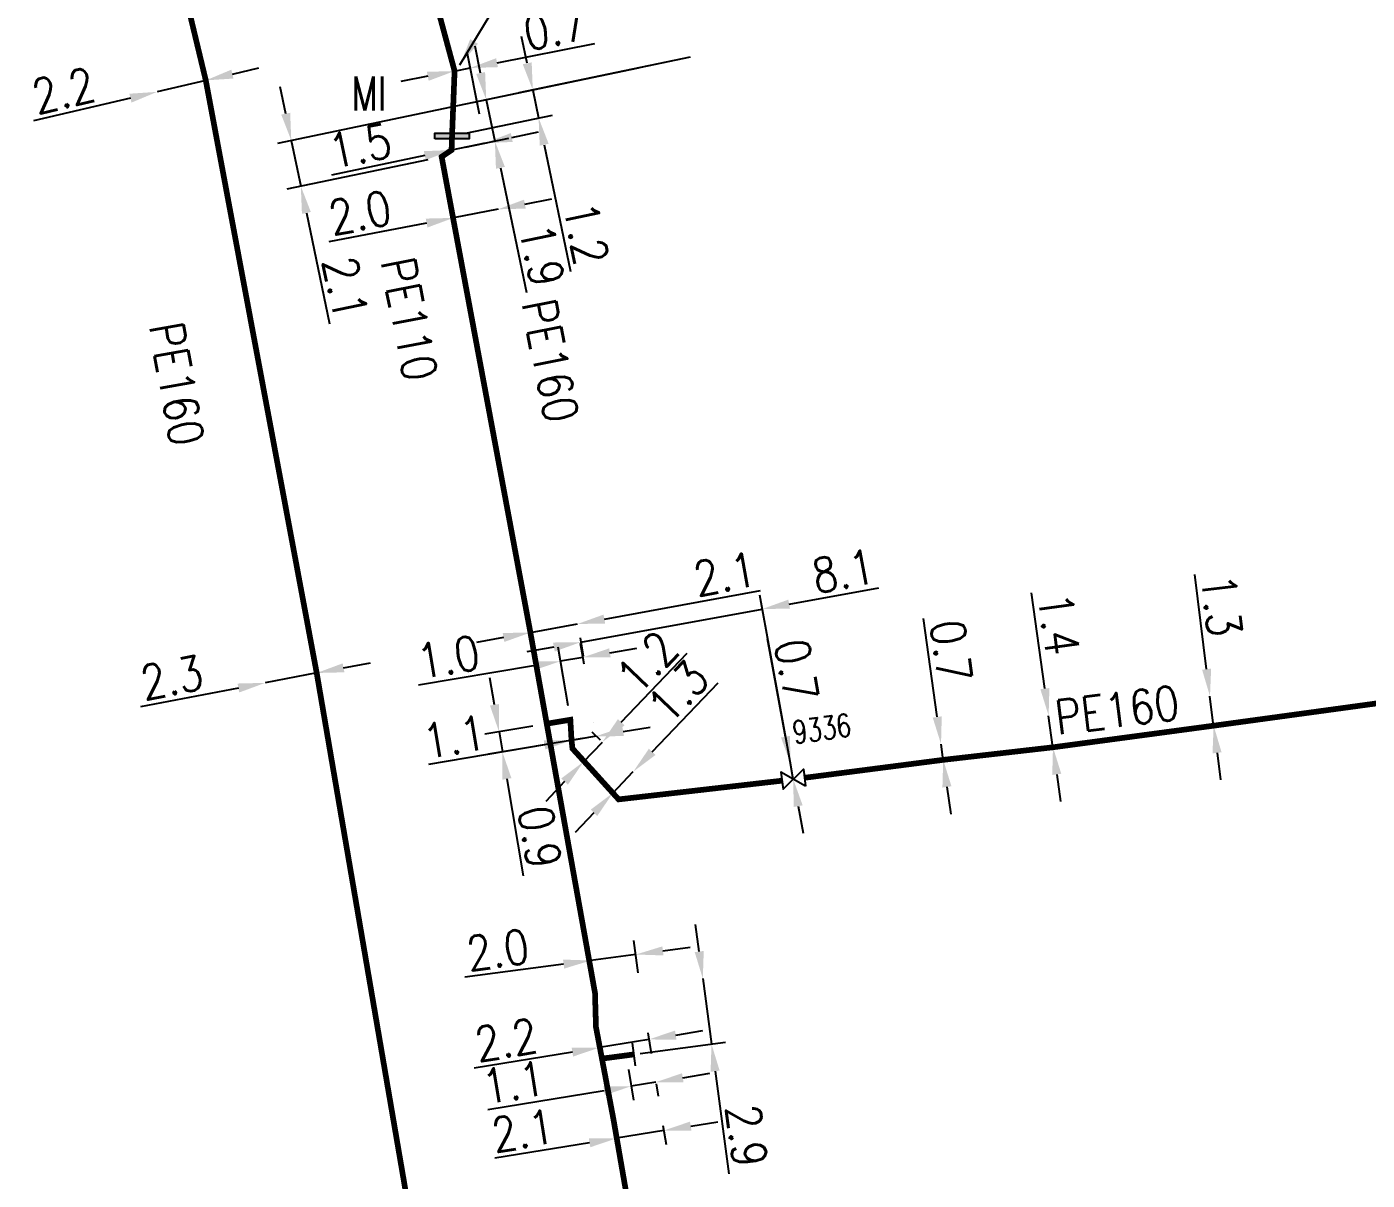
# Model space of a CAD drawing. Header units: millimetres. Extents: x 150994 to 151987, y 125997 to 127005.
# Drawn here: x 151040.4 to 151099.3, y 126468 to 126518.6 of the extents above; entities that cross this region are included whole.
import ezdxf
from ezdxf.enums import TextEntityAlignment as Align

# ---------------------------------------------------------------- set-up
doc = ezdxf.new("R2010")
doc.units = ezdxf.units.MM
doc.header["$PDMODE"] = 34
doc.linetypes.add('L_100_AP', pattern=[14, 10, -1.5, 1, -1.5])
doc.linetypes.add('L_100_PE', pattern=[14, 10, -1.5, 1, -1.5])
doc.layers.get('0').update_dxf_attribs({"linetype": 'CONTINUOUS'})
doc.layers.get('Defpoints').update_dxf_attribs({"linetype": 'CONTINUOUS'})
for name, color, linetype in [('L_140', 3, 'CONTINUOUS'), ('L_300', 7, 'CONTINUOUS'), ('L_340', 7, 'CONTINUOUS')]:
    doc.layers.add(name, color=color, linetype=linetype)
doc.styles.get("Standard").update_dxf_attribs({"font": 'romans.shx', "width": 0.85})
doc.dimstyles.get("Standard").update_dxf_attribs({"dimtxt": 1.5, "dimasz": 1.2, "dimexe": 0.625, "dimexo": 0.625, "dimgap": 0.25, "dimtad": 1, "dimdec": 1, "dimzin": 0, "dimdsep": 46, "dimtxsty": 'Standard', "dimcen": -0.5, "dimadec": 0, "dimazin": 0, "dimtfac": 1, "dimtdec": 1, "dimtmove": 0, "dimatfit": 3, "dimfxl": 0, "dimtolj": 1, "dimtzin": 0, "dimarcsym": 0})

# ---------------------------------------------------------------- blocks, each defined once
blk = doc.blocks.new('*D413')
at = {"layer": 'Defpoints', "color": 0, "linetype": 'Continuous', "transparency": 16777216}
for p in [(151068.235, 126471.013), (151066.163, 126470.673), (151068.373, 126470.172)]:
    blk.add_point(p, dxfattribs=at)
at = {"layer": 'L_140', "color": 0, "linetype": 'Continuous', "lineweight": -2, "transparency": 16777216}
for p, q in [((151068.336, 126470.397), (151068.475, 126469.555)), ((151069.557, 126470.367), (151070.741, 126470.561)), ((151066.264, 126470.056), (151066.402, 126469.215)), ((151068.373, 126470.172), (151066.301, 126469.831)), ((151065.117, 126469.637), (151060.963, 126468.954))]:
    blk.add_line(p, q, dxfattribs=at)
at = {"layer": 'L_140', "color": 0, "linetype": 'Continuous', "transparency": 16777216}
for points in [[(151069.525, 126470.564), (151069.59, 126470.169), (151068.373, 126470.172)], [(151065.084, 126469.834), (151065.149, 126469.439), (151066.301, 126469.831)]]:
    blk.add_solid(points, dxfattribs=at)
at = {"layer": 'L_140', "color": 0, "linetype": 'Continuous', "transparency": 16777216, "insert": (151062.186, 126470.168), "char_height": 1.5, "attachment_point": 5, "rotation": 9.3383}
blk.add_mtext('\\A1;2.1', dxfattribs=at)
blk = doc.blocks.new('*D414')
at = {"layer": 'Defpoints', "color": 0, "linetype": 'Continuous', "transparency": 16777216}
for p in [(151067.147, 126477.9), (151067.336, 126476.477), (151065.354, 126476.213)]:
    blk.add_point(p, dxfattribs=at)
at = {"layer": 'L_140', "color": 0, "linetype": 'Continuous', "lineweight": -2, "transparency": 16777216}
for p, q in [((151065.272, 126476.833), (151065.083, 126478.257)), ((151067.254, 126477.096), (151067.065, 126478.52)), ((151068.337, 126478.058), (151069.527, 126478.216)), ((151063.975, 126477.48), (151059.642, 126476.904)), ((151067.147, 126477.9), (151065.165, 126477.637))]:
    blk.add_line(p, q, dxfattribs=at)
at = {"layer": 'L_140', "color": 0, "linetype": 'Continuous', "transparency": 16777216}
for points in [[(151068.311, 126478.257), (151068.363, 126477.86), (151067.147, 126477.9)], [(151063.949, 126477.678), (151064.002, 126477.281), (151065.165, 126477.637)]]:
    blk.add_solid(points, dxfattribs=at)
at = {"layer": 'L_140', "color": 0, "linetype": 'Continuous', "transparency": 16777216, "insert": (151061.082, 126478.104), "char_height": 1.5, "attachment_point": 5, "rotation": 7.55947}
blk.add_mtext('\\A1;2.0', dxfattribs=at)
blk = doc.blocks.new('*D415')
at = {"layer": 'Defpoints', "color": 0, "linetype": 'Continuous', "transparency": 16777216}
for p in [(151070.088, 126476.842), (151070.088, 126476.842), (151066.716, 126473.469)]:
    blk.add_point(p, dxfattribs=at)
at = {"layer": 'L_340', "color": 0, "linetype": 'Continuous', "lineweight": -2, "transparency": 16777216}
for p, q in [((151069.93, 126478.031), (151069.772, 126479.221)), ((151070.088, 126476.842), (151070.47, 126473.967)), ((151067.336, 126473.551), (151071.089, 126474.049)), ((151070.627, 126472.777), (151071.225, 126468.273))]:
    blk.add_line(p, q, dxfattribs=at)
at = {"layer": 'L_340', "color": 0, "linetype": 'Continuous', "transparency": 16777216}
for points in [[(151070.129, 126478.058), (151069.732, 126478.005), (151070.088, 126476.842)], [(151070.826, 126472.804), (151070.429, 126472.751), (151070.47, 126473.967)]]:
    blk.add_solid(points, dxfattribs=at)
at = {"layer": 'L_340', "color": 0, "linetype": 'Continuous', "transparency": 16777216, "insert": (151072.012, 126469.947), "char_height": 1.5, "attachment_point": 5, "rotation": 277.55947}
blk.add_mtext('\\A1;2.9', dxfattribs=at)
blk = doc.blocks.new('*D416')
at = {"layer": 'Defpoints', "color": 0, "linetype": 'Continuous', "transparency": 16777216}
for p in [(151066.716, 126473.469), (151067.936, 126472.833), (151068.024, 126472.296)]:
    blk.add_point(p, dxfattribs=at)
at = {"layer": 'L_340', "color": 0, "linetype": 'Continuous', "lineweight": -2, "transparency": 16777216}
for p, q in [((151066.818, 126472.852), (151067.04, 126471.5)), ((151068.024, 126472.296), (151066.938, 126472.117)), ((151068.037, 126472.216), (151068.125, 126471.679)), ((151069.208, 126472.49), (151070.392, 126472.685)), ((151065.754, 126471.922), (151060.646, 126471.083))]:
    blk.add_line(p, q, dxfattribs=at)
at = {"layer": 'L_340', "color": 0, "linetype": 'Continuous', "transparency": 16777216}
for points in [[(151069.176, 126472.688), (151069.24, 126472.293), (151068.024, 126472.296)], [(151065.722, 126472.12), (151065.787, 126471.725), (151066.938, 126472.117)]]:
    blk.add_solid(points, dxfattribs=at)
at = {"layer": 'L_340', "color": 0, "linetype": 'Continuous', "transparency": 16777216, "insert": (151061.779, 126472.282), "char_height": 1.5, "attachment_point": 5, "rotation": 9.3383}
blk.add_mtext('\\A1;1.1', dxfattribs=at)
blk = doc.blocks.new('*D417')
at = {"layer": 'Defpoints', "color": 0, "linetype": 'Continuous', "transparency": 16777216}
for p in [(151065.396, 126474.717), (151067.567, 126475.074), (151067.716, 126474.17)]:
    blk.add_point(p, dxfattribs=at)
at = {"layer": 'L_140', "color": 0, "linetype": 'Continuous', "lineweight": -2, "transparency": 16777216}
for p, q in [((151068.9, 126474.365), (151070.084, 126474.559)), ((151065.498, 126474.101), (151065.646, 126473.196)), ((151067.716, 126474.17), (151065.545, 126473.813)), ((151067.668, 126474.458), (151067.817, 126473.553)), ((151064.361, 126473.618), (151060.047, 126472.909))]:
    blk.add_line(p, q, dxfattribs=at)
at = {"layer": 'L_140', "color": 0, "linetype": 'Continuous', "transparency": 16777216}
for points in [[(151068.867, 126474.562), (151068.932, 126474.167), (151067.716, 126474.17)], [(151064.328, 126473.816), (151064.393, 126473.421), (151065.545, 126473.813)]]:
    blk.add_solid(points, dxfattribs=at)
at = {"layer": 'L_140', "color": 0, "linetype": 'Continuous', "transparency": 16777216, "insert": (151061.45, 126474.153), "char_height": 1.5, "attachment_point": 5, "rotation": 9.3383}
blk.add_mtext('\\A1;2.2', dxfattribs=at)
blk = doc.blocks.new('*D418')
at = {"layer": 'Defpoints', "color": 0, "linetype": 'Continuous', "transparency": 16777216}
for p in [(151050.876, 126489.827), (151050.876, 126489.827), (151053.135, 126490.26)]:
    blk.add_point(p, dxfattribs=at)
at = {"layer": 'L_140', "color": 0, "linetype": 'Continuous', "lineweight": -2, "transparency": 16777216}
for p, q in [((151054.314, 126490.486), (151055.492, 126490.712)), ((151053.135, 126490.26), (151050.876, 126489.827)), ((151049.698, 126489.601), (151045.405, 126488.777))]:
    blk.add_line(p, q, dxfattribs=at)
at = {"layer": 'L_140', "color": 0, "linetype": 'Continuous', "transparency": 16777216}
for points in [[(151054.276, 126490.683), (151054.351, 126490.29), (151053.135, 126490.26)], [(151049.66, 126489.797), (151049.735, 126489.404), (151050.876, 126489.827)]]:
    blk.add_solid(points, dxfattribs=at)
at = {"layer": 'L_140', "color": 0, "linetype": 'Continuous', "transparency": 16777216, "insert": (151046.774, 126490.058), "char_height": 1.5, "attachment_point": 5, "rotation": 10.85732}
blk.add_mtext('\\A1;2.3', dxfattribs=at)
blk = doc.blocks.new('*D442')
at = {"layer": 'Defpoints', "color": 0, "linetype": 'Continuous', "transparency": 16777216}
for p in [(151067.036, 126485.93), (151067.036, 126485.93), (151066.138, 126484.99)]:
    blk.add_point(p, dxfattribs=at)
at = {"layer": 'L_140', "color": 0, "linetype": 'Continuous', "lineweight": -2, "transparency": 16777216}
for p, q in [((151067.865, 126486.798), (151070.758, 126489.828)), ((151066.138, 126484.99), (151067.036, 126485.93)), ((151065.309, 126484.122), (151064.48, 126483.255))]:
    blk.add_line(p, q, dxfattribs=at)
at = {"layer": 'L_140', "color": 0, "linetype": 'Continuous', "transparency": 16777216}
for points in [[(151067.72, 126486.936), (151068.009, 126486.66), (151067.036, 126485.93)], [(151065.165, 126484.261), (151065.454, 126483.984), (151066.138, 126484.99)]]:
    blk.add_solid(points, dxfattribs=at)
at = {"layer": 'L_140', "color": 0, "linetype": 'Continuous', "transparency": 16777216, "insert": (151069.003, 126489.438), "char_height": 1.5, "attachment_point": 5, "rotation": 46.31733}
blk.add_mtext('\\A1;1.3', dxfattribs=at)
blk = doc.blocks.new('*D443')
at = {"layer": 'Defpoints', "color": 0, "linetype": 'Continuous', "transparency": 16777216}
for p in [(151065.677, 126487.229), (151066.046, 126486.875), (151065.217, 126486.008)]:
    blk.add_point(p, dxfattribs=at)
at = {"layer": 'L_140', "color": 0, "linetype": 'Continuous', "lineweight": -2, "transparency": 16777216}
for p, q in [((151066.505, 126488.096), (151069.399, 126491.126)), ((151065.594, 126487.307), (151065.225, 126487.66)), ((151064.848, 126486.361), (151065.677, 126487.229)), ((151064.766, 126486.439), (151064.396, 126486.792)), ((151064.019, 126485.493), (151063.19, 126484.625))]:
    blk.add_line(p, q, dxfattribs=at)
at = {"layer": 'L_140', "color": 0, "linetype": 'Continuous', "transparency": 16777216}
for points in [[(151066.361, 126488.235), (151066.65, 126487.958), (151065.677, 126487.229)], [(151063.874, 126485.631), (151064.164, 126485.355), (151064.848, 126486.361)]]:
    blk.add_solid(points, dxfattribs=at)
at = {"layer": 'L_140', "color": 0, "linetype": 'Continuous', "transparency": 16777216, "insert": (151067.643, 126490.736), "char_height": 1.5, "attachment_point": 5, "rotation": 46.31733}
blk.add_mtext('\\A1;1.2', dxfattribs=at)
blk = doc.blocks.new('*D444')
at = {"layer": 'Defpoints', "color": 0, "linetype": 'Continuous', "transparency": 16777216}
for p in [(151065.408, 126487.485), (151065.408, 126487.485), (151064.323, 126487.303)]:
    blk.add_point(p, dxfattribs=at)
at = {"layer": 'L_140', "color": 0, "linetype": 'Continuous', "lineweight": -2, "transparency": 16777216}
for p, q in [((151065.304, 126488.102), (151065.304, 126488.102)), ((151064.219, 126487.919), (151064.219, 126487.919)), ((151065.408, 126487.485), (151064.323, 126487.303)), ((151066.591, 126487.684), (151067.774, 126487.883)), ((151063.139, 126487.104), (151058.043, 126486.247))]:
    blk.add_line(p, q, dxfattribs=at)
at = {"layer": 'L_140', "color": 0, "linetype": 'Continuous', "transparency": 16777216}
for points in [[(151066.558, 126487.882), (151066.624, 126487.487), (151065.408, 126487.485)], [(151063.106, 126487.301), (151063.173, 126486.907), (151064.323, 126487.303)]]:
    blk.add_solid(points, dxfattribs=at)
at = {"layer": 'L_140', "color": 0, "linetype": 'Continuous', "transparency": 16777216, "insert": (151059.172, 126487.451), "char_height": 1.5, "attachment_point": 5, "rotation": 9.54517}
blk.add_mtext('\\A1;1.1', dxfattribs=at)
blk = doc.blocks.new('*D445')
at = {"layer": 'Defpoints', "color": 0, "linetype": 'Continuous', "transparency": 16777216}
for p in [(151063.235, 126488.033), (151065.408, 126487.485), (151061.288, 126486.793)]:
    blk.add_point(p, dxfattribs=at)
at = {"layer": 'L_140', "color": 0, "linetype": 'Continuous', "lineweight": -2, "transparency": 16777216}
for p, q in [((151060.94, 126488.864), (151060.741, 126490.047)), ((151062.619, 126487.929), (151060.522, 126487.577)), ((151061.139, 126487.68), (151061.288, 126486.793)), ((151064.791, 126487.382), (151060.672, 126486.689)), ((151061.487, 126485.609), (151062.202, 126481.358))]:
    blk.add_line(p, q, dxfattribs=at)
at = {"layer": 'L_140', "color": 0, "linetype": 'Continuous', "transparency": 16777216}
for points in [[(151061.137, 126488.897), (151060.743, 126488.83), (151061.139, 126487.68)], [(151061.684, 126485.642), (151061.29, 126485.576), (151061.288, 126486.793)]]:
    blk.add_solid(points, dxfattribs=at)
at = {"layer": 'L_140', "color": 0, "linetype": 'Continuous', "transparency": 16777216, "insert": (151062.93, 126483.058), "char_height": 1.5, "attachment_point": 5, "rotation": 279.54517}
blk.add_mtext('\\A1;0.9', dxfattribs=at)
blk = doc.blocks.new('*D446')
at = {"layer": 'Defpoints', "color": 0, "linetype": 'Continuous', "transparency": 16777216}
for p in [(151064.826, 126490.945), (151064.979, 126490.034), (151064.272, 126488.207)]:
    blk.add_point(p, dxfattribs=at)
at = {"layer": 'L_140', "color": 0, "linetype": 'Continuous', "lineweight": -2, "transparency": 16777216}
for p, q in [((151064.875, 126490.65), (151064.722, 126491.561)), ((151064.169, 126488.823), (151063.736, 126491.395)), ((151066.009, 126491.144), (151067.193, 126491.343)), ((151062.656, 126490.58), (151057.608, 126489.731)), ((151064.826, 126490.945), (151063.84, 126490.779))]:
    blk.add_line(p, q, dxfattribs=at)
at = {"layer": 'L_140', "color": 0, "linetype": 'Continuous', "transparency": 16777216}
for points in [[(151065.976, 126491.341), (151066.042, 126490.947), (151064.826, 126490.945)], [(151062.623, 126490.777), (151062.69, 126490.383), (151063.84, 126490.779)]]:
    blk.add_solid(points, dxfattribs=at)
at = {"layer": 'L_140', "color": 0, "linetype": 'Continuous', "transparency": 16777216, "insert": (151058.916, 126490.965), "char_height": 1.5, "attachment_point": 5, "rotation": 9.54517}
blk.add_mtext('\\A1;1.0', dxfattribs=at)
blk = doc.blocks.new('*D447')
at = {"layer": 'Defpoints', "color": 0, "linetype": 'Continuous', "transparency": 16777216}
for p in [(151064.584, 126492.411), (151064.584, 126492.411), (151062.518, 126492.035)]:
    blk.add_point(p, dxfattribs=at)
at = {"layer": 'L_140', "color": 0, "linetype": 'Continuous', "lineweight": -2, "transparency": 16777216}
for p, q in [((151065.764, 126492.627), (151072.619, 126493.876)), ((151062.518, 126492.035), (151064.584, 126492.411)), ((151061.337, 126491.82), (151060.157, 126491.605))]:
    blk.add_line(p, q, dxfattribs=at)
at = {"layer": 'L_140', "color": 0, "linetype": 'Continuous', "transparency": 16777216}
for points in [[(151065.728, 126492.823), (151065.8, 126492.43), (151064.584, 126492.411)], [(151061.301, 126492.016), (151061.373, 126491.623), (151062.518, 126492.035)]]:
    blk.add_solid(points, dxfattribs=at)
at = {"layer": 'L_140', "color": 0, "linetype": 'Continuous', "transparency": 16777216, "insert": (151071.059, 126494.608), "char_height": 1.5, "attachment_point": 5, "rotation": 10.32854}
blk.add_mtext('\\A1;2.1', dxfattribs=at)
blk = doc.blocks.new('*D448')
at = {"layer": 'Defpoints', "color": 0, "linetype": 'Continuous', "transparency": 16777216}
for p in [(151064.584, 126492.411), (151064.729, 126491.615), (151074.059, 126485.595)]:
    blk.add_point(p, dxfattribs=at)
at = {"layer": 'L_300', "color": 0, "linetype": 'Continuous', "lineweight": -2, "transparency": 16777216}
for p, q in [((151073.878, 126493.283), (151077.82, 126494.001)), ((151073.947, 126486.21), (151072.585, 126493.683)), ((151064.729, 126491.615), (151072.698, 126493.068)), ((151064.696, 126491.797), (151064.841, 126491.001)), ((151063.548, 126491.4), (151062.368, 126491.185))]:
    blk.add_line(p, q, dxfattribs=at)
at = {"layer": 'L_300', "color": 0, "linetype": 'Continuous', "transparency": 16777216}
for points in [[(151073.842, 126493.48), (151073.914, 126493.086), (151072.698, 126493.068)], [(151063.512, 126491.597), (151063.584, 126491.204), (151064.729, 126491.615)]]:
    blk.add_solid(points, dxfattribs=at)
at = {"layer": 'L_300', "color": 0, "linetype": 'Continuous', "transparency": 16777216, "insert": (151076.26, 126494.733), "char_height": 1.5, "attachment_point": 5, "rotation": 10.32854}
blk.add_mtext('\\A1;8.1', dxfattribs=at)
blk = doc.blocks.new('*D449')
at = {"layer": 'Defpoints', "color": 0, "linetype": 'Continuous', "transparency": 16777216}
for p in [(151085.271, 126488.385), (151085.271, 126488.385), (151085.463, 126486.998)]:
    blk.add_point(p, dxfattribs=at)
at = {"layer": 'L_140', "color": 0, "linetype": 'Continuous', "lineweight": -2, "transparency": 16777216}
for p, q in [((151085.107, 126489.573), (151084.524, 126493.783)), ((151085.463, 126486.998), (151085.271, 126488.385)), ((151085.628, 126485.809), (151085.793, 126484.621))]:
    blk.add_line(p, q, dxfattribs=at)
at = {"layer": 'L_140', "color": 0, "linetype": 'Continuous', "transparency": 16777216}
for points in [[(151085.305, 126489.601), (151084.909, 126489.546), (151085.271, 126488.385)], [(151085.826, 126485.837), (151085.43, 126485.782), (151085.463, 126486.998)]]:
    blk.add_solid(points, dxfattribs=at)
at = {"layer": 'L_140', "color": 0, "linetype": 'Continuous', "transparency": 16777216, "insert": (151085.724, 126492.41), "char_height": 1.5, "attachment_point": 5, "rotation": 277.88311}
blk.add_mtext('\\A1;1.4', dxfattribs=at)
blk = doc.blocks.new('*D450')
at = {"layer": 'Defpoints', "color": 0, "linetype": 'Continuous', "transparency": 16777216}
for p in [(151092.356, 126489.236), (151092.356, 126489.236), (151092.517, 126487.946)]:
    blk.add_point(p, dxfattribs=at)
at = {"layer": 'L_140', "color": 0, "linetype": 'Continuous', "lineweight": -2, "transparency": 16777216}
for p, q in [((151092.207, 126490.427), (151091.689, 126494.584)), ((151092.517, 126487.946), (151092.356, 126489.236)), ((151092.665, 126486.755), (151092.814, 126485.565))]:
    blk.add_line(p, q, dxfattribs=at)
at = {"layer": 'L_140', "color": 0, "linetype": 'Continuous', "transparency": 16777216}
for points in [[(151092.406, 126490.452), (151092.009, 126490.402), (151092.356, 126489.236)], [(151092.864, 126486.78), (151092.467, 126486.731), (151092.517, 126487.946)]]:
    blk.add_solid(points, dxfattribs=at)
at = {"layer": 'L_140', "color": 0, "linetype": 'Continuous', "transparency": 16777216, "insert": (151092.866, 126493.225), "char_height": 1.5, "attachment_point": 5, "rotation": 277.10867}
blk.add_mtext('\\A1;1.3', dxfattribs=at)
blk = doc.blocks.new('L_340_07')
at = {"color": 0, "linetype": 'Continuous', "const_width": 0.25, "flags": 128}
blk.add_lwpolyline([(0, 0), (0.35, 0)], dxfattribs=at)
at = {"color": 0, "linetype": 'Continuous', "flags": 128}
blk.add_lwpolyline([(0.35, -0.5), (0.35, 0.5)], dxfattribs=at)
at = {"color": 0, "linetype": 'Continuous', "width": 0.75, "flags": 3}
for tag, p in [('DEF_LEG', (0.723, -3.465)), ('DEF_COUP', (0.723, -5.965)), ('DEF_TYPE', (0.723, -8.465))]:
    blk.add_attdef(tag, text='', height=1.2, dxfattribs=at).set_placement(p, align=Align.MIDDLE)
blk = doc.blocks.new('*D456')
at = {"layer": 'Defpoints', "color": 0, "linetype": 'Continuous', "transparency": 16777216}
for p in [(151073.934, 126486.283), (151073.934, 126486.283), (151074.059, 126485.595)]:
    blk.add_point(p, dxfattribs=at)
at = {"layer": 'L_300', "color": 0, "linetype": 'Continuous', "lineweight": -2, "transparency": 16777216}
for p, q in [((151073.719, 126487.464), (151072.935, 126491.765)), ((151074.059, 126485.595), (151073.934, 126486.283)), ((151074.275, 126484.414), (151074.49, 126483.234))]:
    blk.add_line(p, q, dxfattribs=at)
at = {"layer": 'L_300', "color": 0, "linetype": 'Continuous', "transparency": 16777216}
for points in [[(151073.916, 126487.5), (151073.522, 126487.428), (151073.934, 126486.283)], [(151074.471, 126484.45), (151074.078, 126484.378), (151074.059, 126485.595)]]:
    blk.add_solid(points, dxfattribs=at)
at = {"layer": 'L_300', "color": 0, "linetype": 'Continuous', "transparency": 16777216, "insert": (151074.203, 126490.384), "char_height": 1.5, "attachment_point": 5, "rotation": 280.32854}
blk.add_mtext('\\A1;0.7', dxfattribs=at)
blk = doc.blocks.new('*D457')
at = {"layer": 'Defpoints', "color": 0, "linetype": 'Continuous', "transparency": 16777216}
for p in [(151080.546, 126487.14), (151080.546, 126487.14), (151080.642, 126486.446)]:
    blk.add_point(p, dxfattribs=at)
at = {"layer": 'L_140', "color": 0, "linetype": 'Continuous', "lineweight": -2, "transparency": 16777216}
for p, q in [((151080.381, 126488.328), (151079.782, 126492.658)), ((151080.642, 126486.446), (151080.546, 126487.14)), ((151080.806, 126485.258), (151080.971, 126484.069))]:
    blk.add_line(p, q, dxfattribs=at)
at = {"layer": 'L_140', "color": 0, "linetype": 'Continuous', "transparency": 16777216}
for points in [[(151080.579, 126488.356), (151080.183, 126488.301), (151080.546, 126487.14)], [(151081.005, 126485.285), (151080.608, 126485.23), (151080.642, 126486.446)]]:
    blk.add_solid(points, dxfattribs=at)
at = {"layer": 'L_140', "color": 0, "linetype": 'Continuous', "transparency": 16777216, "insert": (151080.99, 126491.225), "char_height": 1.5, "attachment_point": 5, "rotation": 277.88311}
blk.add_mtext('\\A1;0.7', dxfattribs=at)
blk = doc.blocks.new('L_300_09')
at = {"color": 0, "linetype": 'Continuous', "flags": 128}
blk.add_lwpolyline([(0.5, -0.375), (-0.5, 0.375), (-0.5, -0.375), (0.5, 0.375), (0.5, -0.375)], dxfattribs=at)
at = {"color": 0, "linetype": 'Continuous', "width": 0.75}
blk.add_attdef('NUM', text='', height=1, dxfattribs=at).set_placement((0, 1.691), align=Align.MIDDLE_CENTER)
at = {"color": 0, "linetype": 'Continuous', "width": 0.75, "flags": 3}
for tag, p in [('DEF_LEG', (0, -5)), ('DEF_COUP', (0, -7.5)), ('DEF_TYPE', (0, -10))]:
    blk.add_attdef(tag, text='', height=1.2, dxfattribs=at).set_placement(p, align=Align.MIDDLE)
blk = doc.blocks.new('*D712')
at = {"layer": 'Defpoints', "color": 0, "linetype": 'Continuous', "transparency": 16777216}
for p in [(151059.189, 126516.687), (151059.876, 126516.822), (151060.397, 126514.176)]:
    blk.add_point(p, dxfattribs=at)
at = {"layer": 'L_140', "color": 0, "linetype": 'Continuous', "lineweight": -2, "transparency": 16777216}
for p, q in [((151061.054, 126517.054), (151065.343, 126517.898)), ((151060.276, 126514.789), (151059.756, 126517.436)), ((151058.012, 126516.456), (151056.835, 126516.224)), ((151059.189, 126516.687), (151059.876, 126516.822))]:
    blk.add_line(p, q, dxfattribs=at)
at = {"layer": 'L_140', "color": 0, "linetype": 'Continuous', "transparency": 16777216}
for points in [[(151061.015, 126517.25), (151061.092, 126516.858), (151059.876, 126516.822)], [(151057.973, 126516.652), (151058.051, 126516.259), (151059.189, 126516.687)]]:
    blk.add_solid(points, dxfattribs=at)
at = {"layer": 'L_140', "color": 0, "linetype": 'Continuous', "transparency": 16777216, "insert": (151063.594, 126518.573), "char_height": 1.5, "attachment_point": 5, "rotation": 11.13333}
blk.add_mtext('\\A1;0.7', dxfattribs=at)
blk = doc.blocks.new('*D714')
at = {"layer": 'Defpoints', "color": 0, "linetype": 'Continuous', "transparency": 16777216}
for p in [(151070.138, 126517.42), (151062.623, 126515.852), (151059.077, 126513.835)]:
    blk.add_point(p, dxfattribs=at)
at = {"layer": 'L_340', "color": 0, "linetype": 'Continuous', "lineweight": -2, "transparency": 16777216}
for p, q in [((151062.378, 126517.027), (151062.133, 126518.201)), ((151069.526, 126517.292), (151062.011, 126515.724)), ((151062.623, 126515.852), (151062.878, 126514.628)), ((151059.689, 126513.963), (151063.49, 126514.756)), ((151063.123, 126513.454), (151064.284, 126507.889))]:
    blk.add_line(p, q, dxfattribs=at)
at = {"layer": 'L_340', "color": 0, "linetype": 'Continuous', "transparency": 16777216}
for points in [[(151062.574, 126517.068), (151062.182, 126516.986), (151062.623, 126515.852)], [(151063.319, 126513.494), (151062.928, 126513.413), (151062.878, 126514.628)]]:
    blk.add_solid(points, dxfattribs=at)
at = {"layer": 'L_340', "color": 0, "linetype": 'Continuous', "transparency": 16777216, "insert": (151064.958, 126509.557), "char_height": 1.5, "attachment_point": 5, "rotation": 281.78343}
blk.add_mtext('\\A1;1.2', dxfattribs=at)
blk = doc.blocks.new('*D715')
at = {"layer": 'Defpoints', "color": 0, "linetype": 'Continuous', "transparency": 16777216}
for p in [(151067.868, 126516.946), (151060.579, 126515.426), (151059.057, 126513.218)]:
    blk.add_point(p, dxfattribs=at)
at = {"layer": 'L_140', "color": 0, "linetype": 'Continuous', "lineweight": -2, "transparency": 16777216}
for p, q in [((151060.334, 126516.6), (151060.089, 126517.775)), ((151067.256, 126516.818), (151059.967, 126515.298)), ((151060.579, 126515.426), (151060.957, 126513.615)), ((151059.669, 126513.346), (151061.568, 126513.742)), ((151061.202, 126512.44), (151062.344, 126506.965))]:
    blk.add_line(p, q, dxfattribs=at)
at = {"layer": 'L_140', "color": 0, "linetype": 'Continuous', "transparency": 16777216}
for points in [[(151060.529, 126516.641), (151060.138, 126516.559), (151060.579, 126515.426)], [(151061.397, 126512.481), (151061.006, 126512.399), (151060.957, 126513.615)]]:
    blk.add_solid(points, dxfattribs=at)
at = {"layer": 'L_140', "color": 0, "linetype": 'Continuous', "transparency": 16777216, "insert": (151063.024, 126508.602), "char_height": 1.5, "attachment_point": 5, "rotation": 281.78343}
blk.add_mtext('\\A1;1.9', dxfattribs=at)
blk = doc.blocks.new('*D716')
at = {"layer": 'Defpoints', "color": 0, "linetype": 'Continuous', "transparency": 16777216}
for p in [(151070.138, 126517.42), (151052.019, 126513.64), (151058.621, 126512.923)]:
    blk.add_point(p, dxfattribs=at)
at = {"layer": 'L_140', "color": 0, "linetype": 'Continuous', "lineweight": -2, "transparency": 16777216}
for p, q in [((151069.526, 126517.292), (151051.407, 126513.512)), ((151051.774, 126514.815), (151051.529, 126515.989)), ((151052.019, 126513.64), (151052.438, 126511.633)), ((151058.009, 126512.795), (151051.826, 126511.505)), ((151052.683, 126510.458), (151053.698, 126505.593))]:
    blk.add_line(p, q, dxfattribs=at)
at = {"layer": 'L_140', "color": 0, "linetype": 'Continuous', "transparency": 16777216}
for points in [[(151051.97, 126514.855), (151051.578, 126514.774), (151052.019, 126513.64)], [(151052.878, 126510.499), (151052.487, 126510.418), (151052.438, 126511.633)]]:
    blk.add_solid(points, dxfattribs=at)
at = {"layer": 'L_140', "color": 0, "linetype": 'Continuous', "transparency": 16777216, "insert": (151054.39, 126507.172), "char_height": 1.5, "attachment_point": 5, "rotation": 281.78343}
blk.add_mtext('\\A1;2.1', dxfattribs=at)
blk = doc.blocks.new('*D719')
at = {"layer": 'Defpoints', "color": 0, "linetype": 'Continuous', "transparency": 16777216}
for p in [(151058.621, 126512.923), (151061.097, 126510.618), (151061.097, 126510.618)]:
    blk.add_point(p, dxfattribs=at)
at = {"layer": 'L_140', "color": 0, "linetype": 'Continuous', "lineweight": -2, "transparency": 16777216}
for p, q in [((151058.739, 126512.309), (151059.256, 126509.626)), ((151062.276, 126510.845), (151063.454, 126511.072)), ((151061.097, 126510.618), (151059.138, 126510.24)), ((151057.96, 126510.013), (151053.667, 126509.186))]:
    blk.add_line(p, q, dxfattribs=at)
at = {"layer": 'L_140', "color": 0, "linetype": 'Continuous', "transparency": 16777216}
for points in [[(151062.238, 126511.041), (151062.313, 126510.648), (151061.097, 126510.618)], [(151057.922, 126510.209), (151057.997, 126509.817), (151059.138, 126510.24)]]:
    blk.add_solid(points, dxfattribs=at)
at = {"layer": 'L_140', "color": 0, "linetype": 'Continuous', "transparency": 16777216, "insert": (151055.035, 126510.468), "char_height": 1.5, "attachment_point": 5, "rotation": 10.90775}
blk.add_mtext('\\A1;2.0', dxfattribs=at)
blk = doc.blocks.new('*D734')
at = {"layer": 'Defpoints', "color": 0, "linetype": 'Continuous', "transparency": 16777216}
for p in [(151046.124, 126515.772), (151046.124, 126515.772), (151048.265, 126516.277)]:
    blk.add_point(p, dxfattribs=at)
at = {"layer": 'L_140', "color": 0, "linetype": 'Continuous', "lineweight": -2, "transparency": 16777216}
for p, q in [((151049.433, 126516.552), (151050.601, 126516.827)), ((151048.265, 126516.277), (151046.124, 126515.772)), ((151044.956, 126515.497), (151040.701, 126514.494))]:
    blk.add_line(p, q, dxfattribs=at)
at = {"layer": 'L_140', "color": 0, "linetype": 'Continuous', "transparency": 16777216}
for points in [[(151049.387, 126516.747), (151049.479, 126516.357), (151048.265, 126516.277)], [(151044.91, 126515.691), (151045.002, 126515.302), (151046.124, 126515.772)]]:
    blk.add_solid(points, dxfattribs=at)
at = {"layer": 'L_140', "color": 0, "linetype": 'Continuous', "transparency": 16777216, "insert": (151042.015, 126515.831), "char_height": 1.5, "attachment_point": 5, "rotation": 13.26253}
blk.add_mtext('\\A1;2.2', dxfattribs=at)
blk = doc.blocks.new('L_340_16')
at = {"linetype": 'Continuous'}
blk.add_hatch(color=0, dxfattribs=at).paths.add_polyline_path([(0.125, 0.75), (-0.125, 0.75), (-0.125, -0.75), (0.125, -0.75)])
at = {"color": 0, "linetype": 'Continuous'}
blk.add_lwpolyline([(-0.125, 0.75), (0.125, 0.75), (0.125, -0.75), (-0.125, -0.75)], close=True, dxfattribs=at)
at = {"color": 0, "linetype": 'Continuous', "width": 0.75}
for tag, height, flags, p in [('MI', 1, 8, (0, 2.5)), ('DEF_LEG', 1.2, 3, (0, -5)), ('DEF_TYPE', 1.2, 3, (0, -6.939))]:
    blk.add_attdef(tag, text='', height=height, dxfattribs=dict(at, flags=flags)).set_placement(p, align=Align.MIDDLE)
blk = doc.blocks.new('*D739')
at = {"layer": 'Defpoints', "color": 0, "linetype": 'Continuous', "transparency": 16777216}
for p in [(151060.525, 126513.525), (151060.525, 126513.525), (151059.057, 126513.218)]:
    blk.add_point(p, dxfattribs=at)
at = {"layer": 'L_140', "color": 0, "linetype": 'Continuous', "lineweight": -2, "transparency": 16777216}
for p, q in [((151061.7, 126513.77), (151062.875, 126514.015)), ((151060.525, 126513.525), (151059.057, 126513.218)), ((151057.882, 126512.973), (151053.781, 126512.118))]:
    blk.add_line(p, q, dxfattribs=at)
at = {"layer": 'L_140', "color": 0, "linetype": 'Continuous', "transparency": 16777216}
for points in [[(151061.659, 126513.965), (151061.741, 126513.574), (151060.525, 126513.525)], [(151057.841, 126513.169), (151057.923, 126512.777), (151059.057, 126513.218)]]:
    blk.add_solid(points, dxfattribs=at)
at = {"layer": 'L_140', "color": 0, "linetype": 'Continuous', "transparency": 16777216, "insert": (151055.04, 126513.402), "char_height": 1.5, "attachment_point": 5, "rotation": 11.78343}
blk.add_mtext('\\A1;1.5', dxfattribs=at)

msp = doc.modelspace()

# ---------------------------------------------------------------- linework, layer by layer
at = {"layer": 'L_140', "linetype": 'L_100_AP', "ltscale": 0.5, "const_width": 0.25}
msp.add_lwpolyline([(151071.815, 126438.113), (151066.163, 126470.673), (151065.659, 126473.329), (151065.396, 126474.717), (151065.354, 126476.213), (151063.235, 126488.033), (151062.518, 126492.035), (151062.518, 126492.035), (151062.518, 126492.035), (151058.621, 126512.923), (151059.057, 126513.218), (151059.057, 126513.218), (151059.057, 126513.218), (151059.077, 126513.835), (151059.189, 126516.687), (151056.528, 126526.541), (151056.403, 126527.098), (151056.403, 126527.098), (151055.586, 126530.529), (151051.347, 126550.891), (151049.344, 126560.491)], dxfattribs=at)
at = {"layer": 'L_140', "linetype": 'L_100_PE', "ltscale": 0.5, "const_width": 0.25}
msp.add_lwpolyline([(151044.709, 126531.1), (151048.265, 126516.277), (151053.135, 126490.26), (151059.249, 126454.635), (151062.754, 126434.381), (151064.813, 126422.329), (151066.925, 126410.893), (151069.457, 126394.858), (151069.636, 126393.729), (151069.636, 126393.729), (151072.11, 126380.206), (151075.277, 126361.517), (151075.896, 126357.565), (151078.187, 126345.145), (151078.538, 126342.973), (151080.101, 126333.315), (151080.337, 126331.852), (151083.754, 126311.965), (151087.339, 126290.698), (151092.772, 126259.993)], dxfattribs=at)
at = {"layer": 'L_140', "linetype": 'L_100_PE', "ltscale": 0.5, "const_width": 0.25, "flags": 128}
for points in [[(151074.555, 126485.659), (151080.642, 126486.446), (151085.463, 126486.998), (151092.517, 126487.946), (151117.895, 126491.417), (151126.962, 126493.065), (151132.504, 126494.92), (151139.73, 126497.776), (151150.812, 126502.167), (151151.742, 126502.536)], [(151063.235, 126488.033), (151064.272, 126488.207), (151064.323, 126487.303), (151064.366, 126486.94), (151065.217, 126486.008), (151066.138, 126484.99), (151066.391, 126484.711), (151073.564, 126485.531)], [(151066.716, 126473.469), (151065.659, 126473.329)]]:
    msp.add_lwpolyline(points, dxfattribs=at)

# ---------------------------------------------------------------- block references
at = {"layer": 'L_300', "ltscale": 0.5}
ref = msp.add_blockref('L_300_09', (151074.059, 126485.595), dxfattribs=dict(at, rotation=7.371078262344851))
ref.add_attrib('NUM', '9336', dxfattribs={"layer": '0', "color": 0, "linetype": 'Continuous', "height": 1, "rotation": 7.88311, "width": 0.75}).set_placement((151075.308, 126487.816), align=Align.MIDDLE_CENTER)
at = {"layer": 'L_340'}
ref = msp.add_blockref('L_340_16', (151059.077, 126513.835), dxfattribs=dict(at, rotation=90))
ref.add_attrib('MI', 'MI', dxfattribs={"layer": '0', "color": 0, "linetype": 'Continuous', "height": 1.5, "width": 0.75, "flags": 8}).set_placement((151055.437, 126515.704), align=Align.MIDDLE)
at = {"layer": 'L_340', "ltscale": 0.5, "rotation": 7.559469339764213}
msp.add_blockref('L_340_07', (151066.716, 126473.469), dxfattribs=at)

# ---------------------------------------------------------------- texts
at = {"layer": 'L_140', "linetype": 'Continuous', "width": 0.85}
for rotation, p in [(281.13309, (151062.128, 126506.511)), (280.06346, (151045.777, 126505.514)), (7.15006, (151085.658, 126487.553))]:
    msp.add_text('PE160', height=1.5, rotation=rotation, dxfattribs=at).set_placement(p)
at = {"layer": 'L_140', "linetype": 'Continuous', "insert": (151056.986, 126502.974), "char_height": 1.5, "attachment_point": 9, "rotation": 280.98695}
msp.add_mtext('PE110', dxfattribs=at)

# ---------------------------------------------------------------- dimensions: what is measured, and where the dimension line sits
at = {"layer": 'L_140', "linetype": 'Continuous'}
for base, p1, p2, angle, picture, middle in [((151059.876, 126516.822), (151059.189, 126516.687), (151060.397, 126514.176), 191.13333, '*D712', (151063.787, 126517.592)), ((151060.578734, 126515.425529), (151059.056835, 126513.218222), (151067.867715, 126516.946077), 281.783432, '*D715', (151062.044692, 126508.398235)), ((151046.124, 126515.772), (151048.265, 126516.277), (151046.124, 126515.772), 13.26253, '*D734', (151042.244, 126514.858)), ((151052.019, 126513.64), (151058.621, 126512.923), (151070.138, 126517.42), 281.78343, '*D716', (151053.411, 126506.967)), ((151060.525, 126513.525), (151059.057, 126513.218), (151060.525, 126513.525), 191.78343, '*D739', (151055.244, 126512.423)), ((151061.097, 126510.618), (151058.621, 126512.923), (151061.097, 126510.618), 190.90775, '*D719', (151055.224, 126509.486))]:
    dim = msp.add_linear_dim(base=base, p1=p1, p2=p2, angle=angle, dimstyle='Standard', dxfattribs=at)
    dim.commit()
    dim.dimension.update_dxf_attribs({"geometry": picture, "text_midpoint": middle, "dimtype": 160})
for base, p1, p2, angle, picture, middle in [((151064.584, 126492.411), (151062.518, 126492.035), (151064.584, 126492.411), 190.32854, '*D447', (151071.238, 126493.624)), ((151092.356, 126489.236), (151092.517, 126487.946), (151092.356, 126489.236), 277.10867, '*D450', (151091.874, 126493.101)), ((151085.271, 126488.385), (151085.463, 126486.998), (151085.271, 126488.385), 277.88311, '*D449', (151084.733, 126492.273)), ((151080.546, 126487.14), (151080.642, 126486.446), (151080.546, 126487.14), 277.88311, '*D457', (151079.999, 126491.088)), ((151064.826, 126490.945), (151064.272, 126488.207), (151064.979, 126490.034), 189.54517, '*D446', (151059.082, 126489.979)), ((151065.677, 126487.229), (151065.217, 126486.008), (151066.046, 126486.875), 226.31733, '*D443', (151068.366, 126490.045)), ((151050.876, 126489.827), (151053.135, 126490.26), (151050.876, 126489.827), 10.85732, '*D418', (151046.962, 126489.076)), ((151067.036, 126485.93), (151066.138, 126484.99), (151067.036, 126485.93), 226.31733, '*D442', (151069.726, 126488.747)), ((151061.288, 126486.793), (151063.235, 126488.033), (151065.408, 126487.485), 99.54517, '*D445', (151061.944, 126482.892)), ((151065.408, 126487.485), (151064.323, 126487.303), (151065.408, 126487.485), 189.54517, '*D444', (151059.337, 126486.465)), ((151067.147, 126477.9), (151065.354, 126476.213), (151067.336, 126476.477), 187.55947, '*D414', (151061.214, 126477.113)), ((151067.716, 126474.17), (151065.396, 126474.717), (151067.567, 126475.074), 189.3383, '*D417', (151061.612, 126473.166)), ((151068.373, 126470.172), (151066.163, 126470.673), (151068.235, 126471.013), 189.3383, '*D413', (151062.348, 126469.181))]:
    dim = msp.add_linear_dim(base=base, p1=p1, p2=p2, angle=angle, dimstyle='Standard', override={"dimatfit": 0}, dxfattribs=at)
    dim.commit()
    dim.dimension.update_dxf_attribs({"geometry": picture, "text_midpoint": middle, "dimtype": 160})
at = {"layer": 'L_300', "linetype": 'Continuous'}
for base, p2, angle, override, picture, middle in [((151064.729, 126491.615), (151064.584, 126492.411), 10.32854, {"dimatfit": 0}, '*D448', (151076.439, 126493.75)), ((151073.934, 126486.283), (151073.934, 126486.283), 280.32854, {"dimscale": 1, "dimlfac": 1, "dimlunit": 2, "dimatfit": 0}, '*D456', (151073.219, 126490.205))]:
    dim = msp.add_linear_dim(base=base, p1=(151074.059, 126485.595), p2=p2, angle=angle, dimstyle='Standard', override=override, dxfattribs=at)
    dim.commit()
    dim.dimension.update_dxf_attribs({"geometry": picture, "text_midpoint": middle, "dimtype": 160})
at = {"layer": 'L_340', "linetype": 'Continuous'}
dim = msp.add_linear_dim(base=(151062.62302, 126515.85199), p1=(151059.07736, 126513.83542), p2=(151070.1381, 126517.4197), angle=281.78343, dimstyle='Standard', dxfattribs=at)
dim.commit()
dim.dimension.update_dxf_attribs({"geometry": '*D714', "text_midpoint": (151063.97885, 126509.35261), "dimtype": 160})
for base, p2, angle, picture, middle in [((151070.088, 126476.842), (151070.088, 126476.842), 277.55947, '*D415', (151071.021, 126469.815)), ((151068.024, 126472.296), (151067.936, 126472.833), 189.3383, '*D416', (151061.941, 126471.295))]:
    dim = msp.add_linear_dim(base=base, p1=(151066.716, 126473.469), p2=p2, angle=angle, dimstyle='Standard', override={"dimatfit": 0}, dxfattribs=at)
    dim.commit()
    dim.dimension.update_dxf_attribs({"geometry": picture, "text_midpoint": middle, "dimtype": 160})

# ---------------------------------------------------------------- leaders
at = {"layer": 'L_140', "linetype": 'Continuous'}
msp.add_leader([(151059.426, 126516.954), (151062.438, 126521.975), (151063.638, 126521.975)], dimstyle='Standard', dxfattribs=at)

doc.saveas('drawing.dxf')
